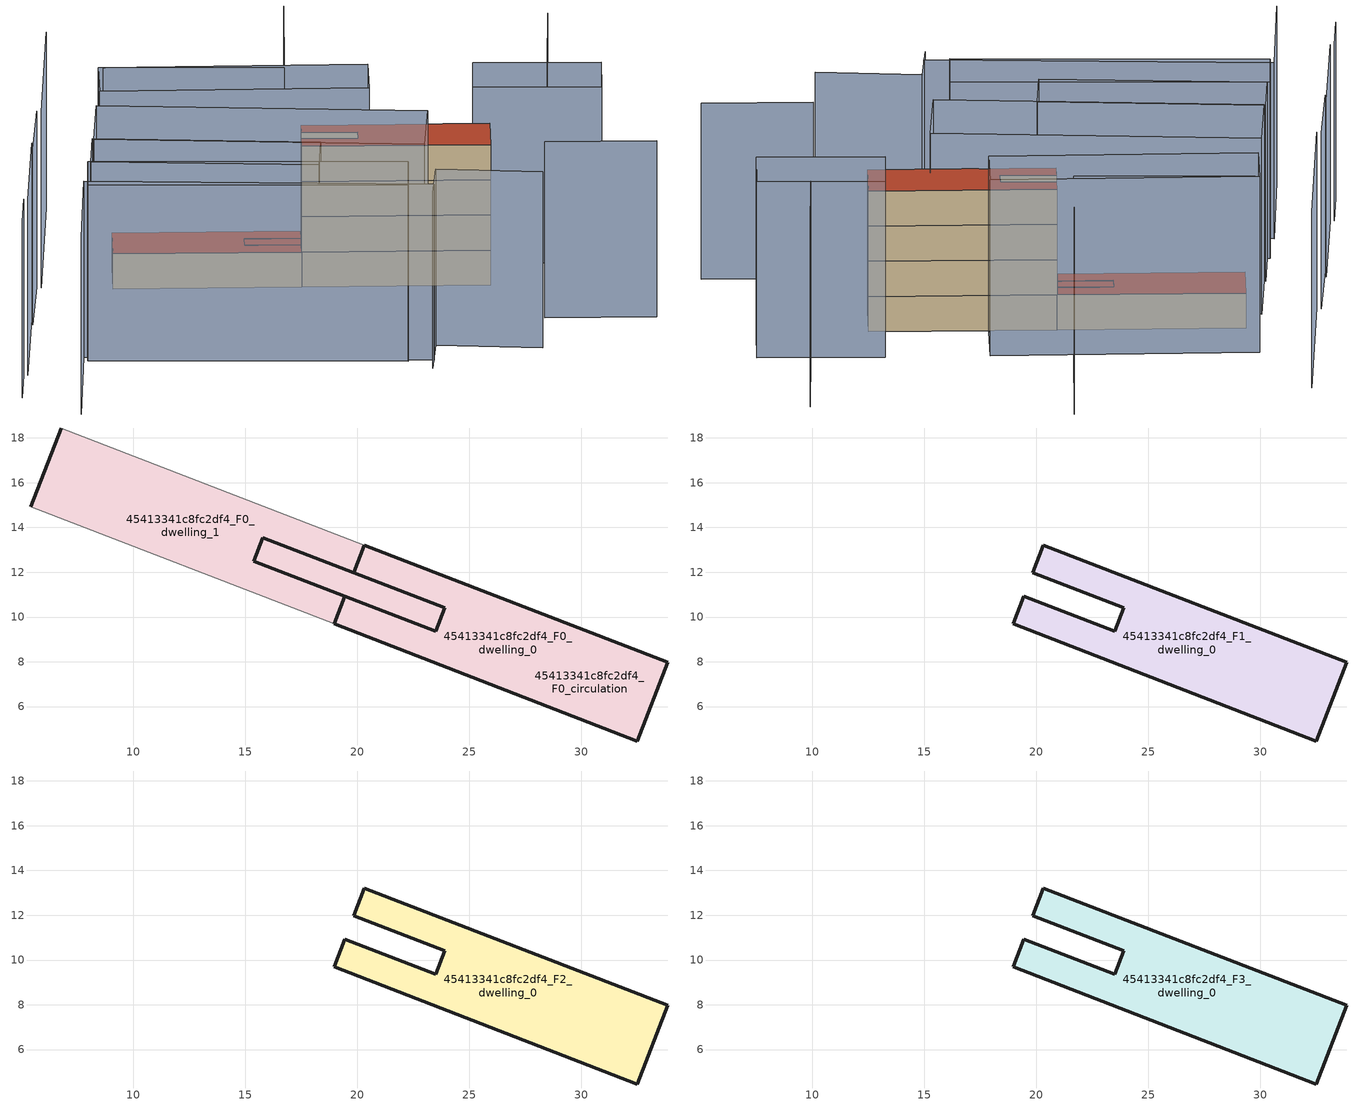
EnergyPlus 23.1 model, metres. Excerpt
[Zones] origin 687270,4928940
45413341c8fc2df4_F0_dwelling_0
 floor ground (EU_floor_Construction): 33.87,7.97 32.52,4.46 18.96,9.7 19.44,10.93 23.51,9.36 23.64,9.7 23.91,10.41 19.85,11.98 20.32,13.21 z0; 23.91,10.41 23.64,9.7 23.51,9.36 19.44,10.93 15.37,12.5 15.78,13.55 z0
 wall outside (EU_wall_Construction): 32.52,4.46 33.87,7.97 20.32,13.21 19.85,11.98 23.91,10.41 23.51,9.36 19.44,10.93 18.96,9.7 32.52,4.46 z0:3
 roof outside (EU_floor_Construction): 23.51,9.36 23.91,10.41 15.78,13.55 15.37,12.5 19.44,10.93 z3
45413341c8fc2df4_F0_dwelling_1
 floor ground (EU_floor_Construction): 20.32,13.21 19.85,11.98 15.78,13.55 15.37,12.5 19.44,10.93 18.96,9.7 5.41,14.93 6.77,18.44 z0; 23.91,10.41 23.51,9.36 19.44,10.93 15.37,12.5 15.78,13.55 z0
 wall outside (EU_wall_Construction): 6.77,18.44 5.41,14.93 / 18.96,9.7 19.44,10.93 15.37,12.5 15.78,13.55 19.85,11.98 20.32,13.21 z0:3
 wall adiabatic (EU_wall_Construction): 5.41,14.93 18.96,9.7 / 20.32,13.21 6.77,18.44 z0:3
 roof outside (EU_roof_Construction): 23.51,9.36 23.91,10.41 15.78,13.55 15.37,12.5 19.44,10.93 z3; 18.96,9.7 19.44,10.93 15.37,12.5 15.78,13.55 19.85,11.98 20.32,13.21 6.77,18.44 5.41,14.93 z3
45413341c8fc2df4_F0_circulation
 floor ground (EU_floor_Construction): 33.87,7.97 32.52,4.46 18.96,9.7 19.44,10.93 23.51,9.36 23.91,10.41 19.85,11.98 20.32,13.21 z0; 23.91,10.41 23.64,9.7 23.51,9.36 19.44,10.93 15.37,12.5 15.78,13.55 z0; 20.32,13.21 19.85,11.98 15.78,13.55 15.37,12.5 19.44,10.93 18.96,9.7 5.41,14.93 6.77,18.44 z0
 wall outside (EU_wall_Construction): 15.78,13.55 15.37,12.5 23.51,9.36 23.91,10.41 15.78,13.55 z0:3
 roof outside (EU_roof_Construction): 23.51,9.36 23.64,9.7 23.91,10.41 15.78,13.55 15.37,12.5 19.44,10.93 z3; 32.52,4.46 33.87,7.97 20.32,13.21 19.85,11.98 23.91,10.41 23.51,9.36 19.44,10.93 18.96,9.7 z3; 18.96,9.7 19.44,10.93 15.37,12.5 15.78,13.55 19.85,11.98 20.32,13.21 6.77,18.44 5.41,14.93 z3
45413341c8fc2df4_F1_dwelling_0
 floor to 45413341c8fc2df4_F0_dwelling_0 (EU_floor_Construction): 33.87,7.97 32.52,4.46 18.96,9.7 19.44,10.93 23.51,9.36 23.64,9.7 23.91,10.41 19.85,11.98 20.32,13.21 z3
 wall outside (EU_wall_Construction): 32.52,4.46 33.87,7.97 20.32,13.21 19.85,11.98 23.91,10.41 23.51,9.36 19.44,10.93 18.96,9.7 32.52,4.46 z3:6
45413341c8fc2df4_F2_dwelling_0
 floor to 45413341c8fc2df4_F1_dwelling_0 (EU_floor_Construction): 33.87,7.97 32.52,4.46 18.96,9.7 19.44,10.93 23.51,9.36 23.91,10.41 19.85,11.98 20.32,13.21 z6
 wall outside (EU_wall_Construction): 32.52,4.46 33.87,7.97 20.32,13.21 19.85,11.98 23.91,10.41 23.51,9.36 19.44,10.93 18.96,9.7 32.52,4.46 z6:9
45413341c8fc2df4_F3_dwelling_0
 floor to 45413341c8fc2df4_F2_dwelling_0 (EU_floor_Construction): 33.87,7.97 32.52,4.46 18.96,9.7 19.44,10.93 23.51,9.36 23.91,10.41 19.85,11.98 20.32,13.21 z9
 wall outside (EU_wall_Construction): 32.52,4.46 33.87,7.97 20.32,13.21 19.85,11.98 23.91,10.41 23.51,9.36 19.44,10.93 18.96,9.7 32.52,4.46 z9:12
 roof outside (EU_roof_Construction): 32.52,4.46 33.87,7.97 20.32,13.21 19.85,11.98 23.91,10.41 23.51,9.36 19.44,10.93 18.96,9.7 z12
shading: 34.13,-2.46 42.18,-5.53 / 22.75,-7.44 24.54,-3.73 / 24.54,-3.73 31.97,-7.31 / -5.26,-4.62 -1.27,4.58 / -1.27,4.58 23.42,-6.14 / -6.73,3.44 -8.37,-0.22 / -2.38,12.33 -6.42,3.3 / 39.66,10.46 43.01,18.51 / 0.12,17.43 -2.69,11.4 / 24.8,27.45 20.66,17.37 / 20.66,17.37 7.77,22.66 / 6.18,30.13 0.43,17.24 / 21.53,-5.53 -1.21,3.88 / -1.21,3.88 0.37,7.7 / 0.37,7.7 23.11,-1.71 / 23.11,-1.71 21.53,-5.53 / 16.57,0.4 0.57,7.62 / 0.57,7.62 2.23,11.3 / 2.23,11.3 18.23,4.08 / 18.23,4.08 16.57,0.4 / 25.48,0.7 2.28,11.21 / 2.28,11.21 4.72,16.58 / 4.72,16.58 27.92,6.07 / 27.92,6.07 25.48,0.7 / 41.9,4.91 32.73,8.63 / 32.73,8.63 34.36,12.64 / 34.36,12.64 43.53,8.93 / 43.53,8.93 41.9,4.91 / 25.33,11.57 5.98,18.92 / 5.98,18.92 7.45,22.78 / 7.45,22.78 26.8,15.43 / 26.8,15.43 25.33,11.57 z0:15
[Building]
EU S2 Campaign: North Axis=0; Terrain=City; Solar Distribution=FullExterior
[Site:Location]
Bologna: Latitude=44.5; Longitude=11.25; Time Zone=1; Elevation=37
[SizingPeriod:WeatherFileDays]
AnnualSizingPeriod: Begin Month=1; Begin Day of Month=1; End Month=12; End Day of Month=31; Day of Week for Start Day=Monday; Use Weather File Daylight Saving Period=No; Use Weather File Rain and Snow Indicators=No
[MATERIAL]
EU_InternalMass_Material: Roughness=MediumRough; Thickness=0.1; Conductivity=1; Density=1800; Specific Heat=900; Thermal Absorptance=0.9; Solar Absorptance=0.7; Visible Absorptance=0.7
[MATERIAL:NOMASS] Roughness=MediumRough; Thermal Absorptance=0.9; Solar Absorptance=0.7; Visible Absorptance=0.7
Name | Thermal Resistance
EU_wall_NoMass | 0.937881
EU_roof_NoMass | 0.548572
EU_floor_NoMass | 0.71348
[CONSTRUCTION]
EU_wall_Construction: EU_wall_NoMass
EU_roof_Construction: EU_roof_NoMass
EU_floor_Construction: EU_floor_NoMass
EU_InternalMass_Construction: EU_InternalMass_Material
[ZONE] Type=1; Multiplier=1; Ceiling Height=autocalculate; Floor Area=autocalculate; Part of Total Floor Area=Yes
Name | Volume
45413341c8fc2df4_F0_dwelling_0 | 178.852
45413341c8fc2df4_F1_dwelling_0; 45413341c8fc2df4_F2_dwelling_0; 45413341c8fc2df4_F3_dwelling_0 | 149.317
45413341c8fc2df4_F0_dwelling_1 | 178.854
45413341c8fc2df4_F0_circulation | 328.171
[INTERNALMASS] Construction=EU_InternalMass_Construction
Name | Zone or ZoneList | Surface Area
45413341c8fc2df4_F0_dwelling_0_EU_InternalMass | 45413341c8fc2df4_F0_dwelling_0 | 49.7723
45413341c8fc2df4_F0_dwelling_1_EU_InternalMass | 45413341c8fc2df4_F0_dwelling_1 | 49.7723
45413341c8fc2df4_F1_dwelling_0_EU_InternalMass | 45413341c8fc2df4_F1_dwelling_0 | 111.416
45413341c8fc2df4_F2_dwelling_0_EU_InternalMass | 45413341c8fc2df4_F2_dwelling_0 | 111.416
45413341c8fc2df4_F3_dwelling_0_EU_InternalMass | 45413341c8fc2df4_F3_dwelling_0 | 111.416
[OTHEREQUIPMENT] Fuel Type=Electricity; Design Level Calculation Method=Watts/Area; Power per Zone Floor Area=1; Fraction Latent=0; Fraction Radiant=0; Fraction Lost=0; Carbon Dioxide Generation Rate=0; EndUse Subcategory=EU_Step8_InternalGains
Name | Zone or ZoneList or Space or SpaceList | Schedule
EU_Step8_InternalGain_45413341c8fc2df4_F0_dwelling_0_f000 | 45413341c8fc2df4_F0_dwelling_0 | EU_Step8_GainSchedule_45413341c8fc2df4_F0_dwelling_0_f000
EU_Step8_InternalGain_45413341c8fc2df4_F0_dwelling_1_f000 | 45413341c8fc2df4_F0_dwelling_1 | EU_Step8_GainSchedule_45413341c8fc2df4_F0_dwelling_1_f000
EU_Step8_InternalGain_45413341c8fc2df4_F1_dwelling_0_f000 | 45413341c8fc2df4_F1_dwelling_0 | EU_Step8_GainSchedule_45413341c8fc2df4_F1_dwelling_0_f000
EU_Step8_InternalGain_45413341c8fc2df4_F2_dwelling_0_f000 | 45413341c8fc2df4_F2_dwelling_0 | EU_Step8_GainSchedule_45413341c8fc2df4_F2_dwelling_0_f000
EU_Step8_InternalGain_45413341c8fc2df4_F3_dwelling_0_f000 | 45413341c8fc2df4_F3_dwelling_0 | EU_Step8_GainSchedule_45413341c8fc2df4_F3_dwelling_0_f000
[ZONEINFILTRATION:DESIGNFLOWRATE]
EU_Circulation_Infiltration_45413341c8fc2df4_F0_circulation: Zone or ZoneList or Space or SpaceList=45413341c8fc2df4_F0_circulation; Schedule=EU_AlwaysOn; Design Flow Rate Calculation Method=Flow/Area; Flow Rate per Floor Area=0.0005; Constant Term Coefficient=1; Temperature Term Coefficient=0; Velocity Term Coefficient=0; Velocity Squared Term Coefficient=0
[ZONEVENTILATION:DESIGNFLOWRATE] Schedule=EU_AlwaysOn; Design Flow Rate Calculation Method=AirChanges/Hour; Air Changes per Hour=0.687892; Ventilation Type=Natural; Fan Pressure Rise=0; Fan Total Efficiency=1; Constant Term Coefficient=1; Temperature Term Coefficient=0; Velocity Term Coefficient=0; Velocity Squared Term Coefficient=0; Minimum Indoor Temperature=-100; Maximum Indoor Temperature=100; Delta Temperature=-100; Minimum Outdoor Temperature=-100; Maximum Outdoor Temperature=100; Maximum Wind Speed=40
Name | Zone or ZoneList or Space or SpaceList
EU_ConstantAir_45413341c8fc2df4_F0_dwelling_0 | 45413341c8fc2df4_F0_dwelling_0
EU_ConstantAir_45413341c8fc2df4_F0_dwelling_1 | 45413341c8fc2df4_F0_dwelling_1
EU_ConstantAir_45413341c8fc2df4_F1_dwelling_0 | 45413341c8fc2df4_F1_dwelling_0
EU_ConstantAir_45413341c8fc2df4_F2_dwelling_0 | 45413341c8fc2df4_F2_dwelling_0
EU_ConstantAir_45413341c8fc2df4_F3_dwelling_0 | 45413341c8fc2df4_F3_dwelling_0
[HVACTEMPLATE:THERMOSTAT] Constant Heating Setpoint=20; Constant Cooling Setpoint=50
EU_HeatOnly_45413341c8fc2df4_F0_dwelling_0; EU_HeatOnly_45413341c8fc2df4_F0_dwelling_1; EU_HeatOnly_45413341c8fc2df4_F1_dwelling_0; EU_HeatOnly_45413341c8fc2df4_F2_dwelling_0; EU_HeatOnly_45413341c8fc2df4_F3_dwelling_0
[HVACTEMPLATE:ZONE:IDEALLOADSAIRSYSTEM] System Availability Schedule=EU_AlwaysOn; Maximum Heating Supply Air Temperature=50; Minimum Cooling Supply Air Temperature=13; Maximum Heating Supply Air Humidity Ratio=0.0156; Minimum Cooling Supply Air Humidity Ratio=0.0077; Heating Limit=NoLimit; Cooling Limit=NoLimit; Heating Availability Schedule=EU_AlwaysOn; Cooling Availability Schedule=EU_CoolingOff; Dehumidification Control Type=ConstantSensibleHeatRatio; Cooling Sensible Heat Ratio=0.7; Dehumidification Setpoint=60; Humidification Control Type=None; Humidification Setpoint=30; Outdoor Air Method=None; Outdoor Air Flow Rate per Person=0.00944; Outdoor Air Flow Rate per Zone Floor Area=0; Outdoor Air Flow Rate per Zone=0; Demand Controlled Ventilation Type=None; Outdoor Air Economizer Type=NoEconomizer; Heat Recovery Type=None; Sensible Heat Recovery Effectiveness=0.7; Latent Heat Recovery Effectiveness=0.65
Name | Template Thermostat
45413341c8fc2df4_F0_dwelling_0 | EU_HeatOnly_45413341c8fc2df4_F0_dwelling_0
45413341c8fc2df4_F0_dwelling_1 | EU_HeatOnly_45413341c8fc2df4_F0_dwelling_1
45413341c8fc2df4_F1_dwelling_0 | EU_HeatOnly_45413341c8fc2df4_F1_dwelling_0
45413341c8fc2df4_F2_dwelling_0 | EU_HeatOnly_45413341c8fc2df4_F2_dwelling_0
45413341c8fc2df4_F3_dwelling_0 | EU_HeatOnly_45413341c8fc2df4_F3_dwelling_0
[SIZING:ZONE] Zone Cooling Design Supply Air Temperature Input Method=SupplyAirTemperature; Zone Cooling Design Supply Air Temperature=13; Zone Heating Design Supply Air Temperature Input Method=SupplyAirTemperature; Zone Heating Design Supply Air Temperature=50; Zone Cooling Design Supply Air Humidity Ratio=0.008; Zone Heating Design Supply Air Humidity Ratio=0.008; Cooling Design Air Flow Method=DesignDay; Cooling Design Air Flow Rate=0; Cooling Minimum Air Flow per Zone Floor Area=0.000762; Cooling Minimum Air Flow=0; Cooling Minimum Air Flow Fraction=0.2; Heating Design Air Flow Method=DesignDay; Heating Design Air Flow Rate=0; Heating Maximum Air Flow per Zone Floor Area=0.002032; Heating Maximum Air Flow=0.141576; Heating Maximum Air Flow Fraction=0.3; Account for Dedicated Outdoor Air System=No; Dedicated Outdoor Air System Control Strategy=NeutralSupplyAir; Dedicated Outdoor Air Low Setpoint Temperature for Design=autosize; Dedicated Outdoor Air High Setpoint Temperature for Design=autosize; Zone Load Sizing Method=Sensible Load Only No Latent Load; Zone Latent Cooling Design Supply Air Humidity Ratio Input Method=HumidityRatioDifference; Zone Cooling Design Supply Air Humidity Ratio Difference=0.005; Zone Latent Heating Design Supply Air Humidity Ratio Input Method=HumidityRatioDifference; Zone Humidification Design Supply Air Humidity Ratio Difference=0.005
45413341c8fc2df4_F0_dwelling_0; 45413341c8fc2df4_F0_dwelling_1; 45413341c8fc2df4_F1_dwelling_0; 45413341c8fc2df4_F2_dwelling_0; 45413341c8fc2df4_F3_dwelling_0
[SCHEDULE:CONSTANT]
Name | Hourly Value
EU_AlwaysOn | 1
EU_CoolingOff | 0
[SCHEDULE:FILE] Column Number=1; Rows to Skip at Top=0; Number of Hours of Data=8760; Column Separator=Comma; Interpolate to Timestep=No; Minutes per Item=60; Adjust Schedule for Daylight Savings=Yes
Name | File
EU_Step8_GainSchedule_45413341c8fc2df4_F0_dwelling_0_f000 | ../../schedules/45413341c8fc2df4/45413341c8fc2df4_F0_dwelling_0_f000_gain.csv
EU_Step8_GainSchedule_45413341c8fc2df4_F0_dwelling_1_f000 | ../../schedules/45413341c8fc2df4/45413341c8fc2df4_F0_dwelling_1_f000_gain.csv
EU_Step8_GainSchedule_45413341c8fc2df4_F1_dwelling_0_f000 | ../../schedules/45413341c8fc2df4/45413341c8fc2df4_F1_dwelling_0_f000_gain.csv
EU_Step8_GainSchedule_45413341c8fc2df4_F2_dwelling_0_f000 | ../../schedules/45413341c8fc2df4/45413341c8fc2df4_F2_dwelling_0_f000_gain.csv
EU_Step8_GainSchedule_45413341c8fc2df4_F3_dwelling_0_f000 | ../../schedules/45413341c8fc2df4/45413341c8fc2df4_F3_dwelling_0_f000_gain.csv
